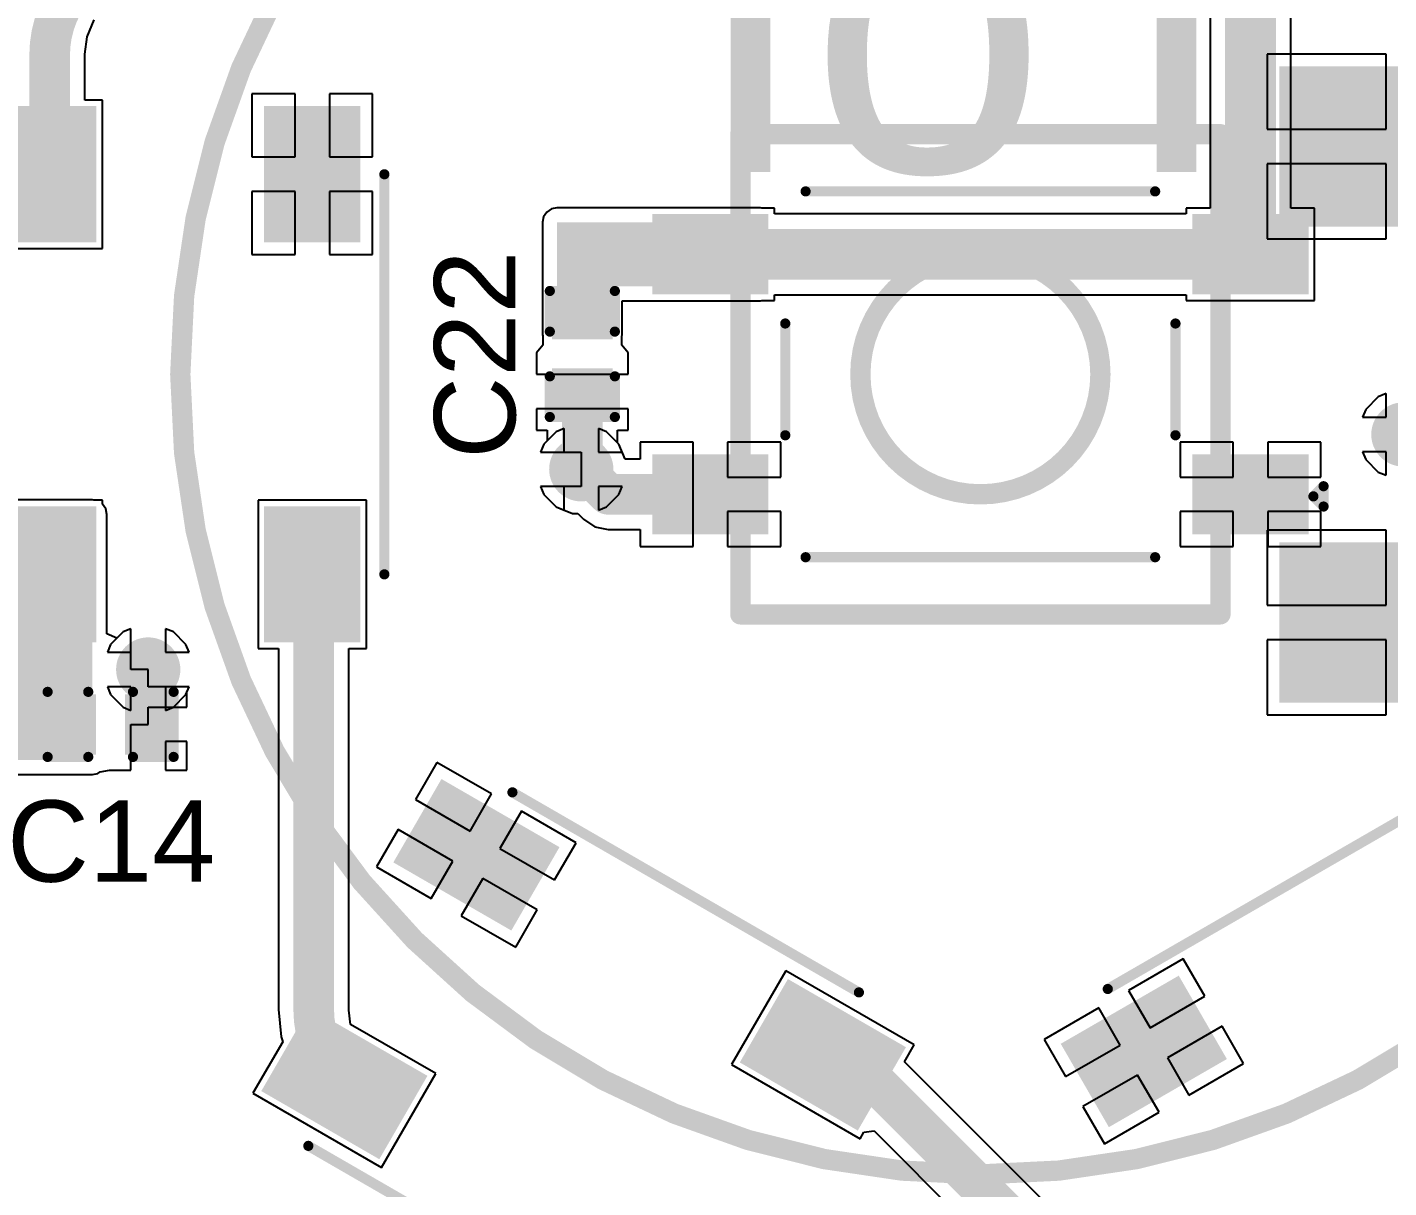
# Model space of a CAD drawing. Header units: millimetres. Extents: x -0.2 to 3.71, y -0.88 to 2.79.
# Drawn here: x 1.106 to 1.776, y 0.584 to 1.155 of the extents above; entities that cross this region are included whole.
import ezdxf

# ---------------------------------------------------------------- set-up
doc = ezdxf.new("R2010")
doc.units = ezdxf.units.MM
doc.header["$MEASUREMENT"] = 0
for name, color, linetype in [('BottomLayer', 5, 'Continuous'), ('BottomPaste', 16, 'Continuous'), ('BottomSolder', 6, 'Continuous'), ('Mechanical1', 6, 'Continuous'), ('TopLayer', 1, 'Continuous'), ('TopOverlay', 2, 'Continuous'), ('TopPaste', 8, 'Continuous'), ('TopSolder', 216, 'Continuous'), ('ViaHoleLayer', 16, 'Continuous')]:
    doc.layers.add(name, color=color, linetype=linetype)
doc.styles.add('Arial', font='', dxfattribs={"height": 0.2})
doc.styles.get('Arial').set_extended_font_data('Arial')

# ---------------------------------------------------------------- blocks, each defined once
blk = doc.blocks.new('C___0402_4')
at = {"layer": 'TopLayer'}
for points in [[(-0.0275, -0.0125), (-0.0275, 0.0125), (-0.0095, 0.0125), (-0.0095, -0.0125)], [(0.0095, -0.0125), (0.0095, 0.0125), (0.0275, 0.0125), (0.0275, -0.0125)]]:
    blk.add_hatch(color=1, dxfattribs=at).paths.add_polyline_path(points)
at = {"layer": 'TopPaste'}
for points in [[(-0.0275, -0.0125), (-0.0275, 0.0125), (-0.0095, 0.0125), (-0.0095, -0.0125)], [(0.0095, -0.0125), (0.0095, 0.0125), (0.0275, 0.0125), (0.0275, -0.0125)]]:
    blk.add_hatch(color=8, dxfattribs=at).paths.add_polyline_path(points)
at = {"layer": 'TopSolder'}
for points in [[(-0.02986, -0.01486), (-0.02986, 0.01486), (-0.00714, 0.01486), (-0.00714, -0.01486)], [(0.00714, -0.01486), (0.00714, 0.01486), (0.02986, 0.01486), (0.02986, -0.01486)]]:
    blk.add_hatch(color=216, dxfattribs=at).paths.add_polyline_path(points)
at = {"layer": 'TopOverlay', "const_width": 0.005}
for points in [[(-0.031, 0.016), (-0.011, 0.016)], [(-0.031, 0.016), (-0.031, -0.016)], [(0.011, 0.016), (0.031, 0.016)], [(0.031, 0.016), (0.031, -0.016)], [(-0.031, -0.016), (-0.011, -0.016)], [(0.011, -0.016), (0.031, -0.016)]]:
    blk.add_lwpolyline(points, dxfattribs=at)
at = {"layer": 'TopOverlay', "const_width": 0.0025}
for points in [[(-0.03225, 0.016, 1), (-0.02975, 0.016, 1)], [(-0.03225, 0.016, 1), (-0.02975, 0.016, 1)], [(-0.01225, 0.016, 1), (-0.00975, 0.016, 1)], [(0.00975, 0.016, 1), (0.01225, 0.016, 1)], [(0.02975, 0.016, 1), (0.03225, 0.016, 1)], [(0.02975, 0.016, 1), (0.03225, 0.016, 1)], [(-0.03225, -0.016, 1), (-0.02975, -0.016, 1)], [(-0.03225, -0.016, 1), (-0.02975, -0.016, 1)], [(-0.01225, -0.016, 1), (-0.00975, -0.016, 1)], [(0.00975, -0.016, 1), (0.01225, -0.016, 1)], [(0.02975, -0.016, 1), (0.03225, -0.016, 1)], [(0.02975, -0.016, 1), (0.03225, -0.016, 1)]]:
    blk.add_lwpolyline(points, format="xyb", close=True, dxfattribs=at)
blk = doc.blocks.new('GT_TC074E_H080_L1_12')
at = {"layer": 'TopLayer'}
for points in [[(-0.15748, 0.0748), (-0.10827, 0.0748), (-0.10827, 0.04331), (-0.15748, 0.04331)], [(0.10827, 0.0748), (0.15748, 0.0748), (0.15748, 0.04331), (0.10827, 0.04331)], [(-0.15748, -0.04331), (-0.10827, -0.04331), (-0.10827, -0.0748), (-0.15748, -0.0748)], [(0.10827, -0.04331), (0.15748, -0.04331), (0.15748, -0.0748), (0.10827, -0.0748)]]:
    blk.add_hatch(color=1, dxfattribs=at).paths.add_polyline_path(points)
at = {"layer": 'TopPaste'}
for points in [[(-0.15748, 0.0748), (-0.10827, 0.0748), (-0.10827, 0.04331), (-0.15748, 0.04331)], [(0.10827, 0.0748), (0.15748, 0.0748), (0.15748, 0.04331), (0.10827, 0.04331)], [(-0.15748, -0.04331), (-0.10827, -0.04331), (-0.10827, -0.0748), (-0.15748, -0.0748)], [(0.10827, -0.04331), (0.15748, -0.04331), (0.15748, -0.0748), (0.10827, -0.0748)]]:
    blk.add_hatch(color=8, dxfattribs=at).paths.add_polyline_path(points)
at = {"layer": 'TopSolder'}
for points in [[(-0.16148, 0.0788), (-0.10427, 0.0788), (-0.10427, 0.03931), (-0.16148, 0.03931)], [(0.10427, 0.0788), (0.16148, 0.0788), (0.16148, 0.03931), (0.10427, 0.03931)], [(-0.16148, -0.03931), (-0.10427, -0.03931), (-0.10427, -0.0788), (-0.16148, -0.0788)], [(0.10427, -0.03931), (0.16148, -0.03931), (0.16148, -0.0788), (0.10427, -0.0788)]]:
    blk.add_hatch(color=216, dxfattribs=at).paths.add_polyline_path(points)
at = {"layer": 'TopOverlay', "const_width": 0.005}
for points in [[(0.086, 0.09), (-0.086, 0.09)], [(-0.16887, 0.06506), (-0.16887, 0.05506)], [(-0.16387, 0.06006), (-0.16887, 0.06506)], [(-0.16387, 0.06006), (-0.16887, 0.05506)], [(-0.096, 0.03), (-0.096, -0.025)], [(0.096, 0.03), (0.096, -0.025)], [(0.086, -0.09), (-0.086, -0.09)]]:
    blk.add_lwpolyline(points, dxfattribs=at)
at = {"layer": 'TopOverlay', "const_width": 0.0025}
for points in [[(-0.08725, 0.09, 1), (-0.08475, 0.09, 1)], [(0.08475, 0.09, 1), (0.08725, 0.09, 1)], [(-0.17012, 0.06506, 1), (-0.16762, 0.06506, 1)], [(-0.17012, 0.06506, 1), (-0.16762, 0.06506, 1)], [(-0.16512, 0.06006, 1), (-0.16262, 0.06006, 1)], [(-0.16512, 0.06006, 1), (-0.16262, 0.06006, 1)], [(-0.17012, 0.05506, 1), (-0.16762, 0.05506, 1)], [(-0.17012, 0.05506, 1), (-0.16762, 0.05506, 1)], [(-0.09725, 0.03, 1), (-0.09475, 0.03, 1)], [(0.09475, 0.03, 1), (0.09725, 0.03, 1)], [(-0.09725, -0.025, 1), (-0.09475, -0.025, 1)], [(0.09475, -0.025, 1), (0.09725, -0.025, 1)], [(-0.08725, -0.09, 1), (-0.08475, -0.09, 1)], [(0.08475, -0.09, 1), (0.08725, -0.09, 1)]]:
    blk.add_lwpolyline(points, format="xyb", close=True, dxfattribs=at)
blk = doc.blocks.new('WS2812B_XF02_W_29')
at = {"layer": 'TopLayer'}
for points in [[(-0.12795, 0.08465), (-0.0689, 0.08465), (-0.0689, 0.04528), (-0.12795, 0.04528)], [(0.12795, 0.04528), (0.0689, 0.04528), (0.0689, 0.08465), (0.12795, 0.08465)], [(-0.12795, -0.04528), (-0.0689, -0.04528), (-0.0689, -0.08465), (-0.12795, -0.08465)], [(0.0689, -0.04528), (0.12795, -0.04528), (0.12795, -0.08465), (0.0689, -0.08465)]]:
    blk.add_hatch(color=1, dxfattribs=at).paths.add_polyline_path(points)
at = {"layer": 'TopPaste'}
for points in [[(-0.12795, 0.08465), (-0.0689, 0.08465), (-0.0689, 0.04528), (-0.12795, 0.04528)], [(0.12795, 0.04528), (0.0689, 0.04528), (0.0689, 0.08465), (0.12795, 0.08465)], [(-0.12795, -0.04528), (-0.0689, -0.04528), (-0.0689, -0.08465), (-0.12795, -0.08465)], [(0.0689, -0.04528), (0.12795, -0.04528), (0.12795, -0.08465), (0.0689, -0.08465)]]:
    blk.add_hatch(color=8, dxfattribs=at).paths.add_polyline_path(points)
at = {"layer": 'TopSolder'}
for points in [[(-0.13195, 0.08865), (-0.0649, 0.08865), (-0.0649, 0.04128), (-0.13195, 0.04128)], [(0.13195, 0.04128), (0.0649, 0.04128), (0.0649, 0.08865), (0.13195, 0.08865)], [(-0.13195, -0.04128), (-0.0649, -0.04128), (-0.0649, -0.08865), (-0.13195, -0.08865)], [(0.0649, -0.04128), (0.13195, -0.04128), (0.13195, -0.08865), (0.0649, -0.08865)]]:
    blk.add_hatch(color=216, dxfattribs=at).paths.add_polyline_path(points)
at = {"layer": 'TopOverlay'}
for points, const_width in [([(0.09843, 0.10043), (-0.09843, 0.10043)], 0.005), ([(-0.135, 0.066), (-0.14, 0.071)], 0.01), ([(-0.14, 0.061), (-0.14, 0.071)], 0.01), ([(-0.135, 0.066), (-0.14, 0.061)], 0.01), ([(0.09843, -0.10043), (-0.09843, -0.10043)], 0.005)]:
    blk.add_lwpolyline(points, dxfattribs=dict(at, const_width=const_width))
for points, const_width in [([(-0.09968, 0.10043, 1), (-0.09718, 0.10043, 1)], 0.0025), ([(0.09718, 0.10043, 1), (0.09968, 0.10043, 1)], 0.0025), ([(-0.1425, 0.071, 1), (-0.1375, 0.071, 1)], 0.005), ([(-0.1425, 0.071, 1), (-0.1375, 0.071, 1)], 0.005), ([(-0.1375, 0.066, 1), (-0.1325, 0.066, 1)], 0.005), ([(-0.1375, 0.066, 1), (-0.1325, 0.066, 1)], 0.005), ([(-0.1425, 0.061, 1), (-0.1375, 0.061, 1)], 0.005), ([(-0.1425, 0.061, 1), (-0.1375, 0.061, 1)], 0.005), ([(-0.09968, -0.10043, 1), (-0.09718, -0.10043, 1)], 0.0025), ([(0.09718, -0.10043, 1), (0.09968, -0.10043, 1)], 0.0025)]:
    blk.add_lwpolyline(points, format="xyb", close=True, dxfattribs=dict(at, const_width=const_width))
blk = doc.blocks.new('WS2812B_XF02_W_30')
at = {"layer": 'TopLayer'}
for points in [[(-0.12795, 0.08465), (-0.0689, 0.08465), (-0.0689, 0.04528), (-0.12795, 0.04528)], [(0.12795, 0.04528), (0.0689, 0.04528), (0.0689, 0.08465), (0.12795, 0.08465)], [(-0.12795, -0.04528), (-0.0689, -0.04528), (-0.0689, -0.08465), (-0.12795, -0.08465)], [(0.0689, -0.04528), (0.12795, -0.04528), (0.12795, -0.08465), (0.0689, -0.08465)]]:
    blk.add_hatch(color=1, dxfattribs=at).paths.add_polyline_path(points)
at = {"layer": 'TopPaste'}
for points in [[(-0.12795, 0.08465), (-0.0689, 0.08465), (-0.0689, 0.04528), (-0.12795, 0.04528)], [(0.12795, 0.04528), (0.0689, 0.04528), (0.0689, 0.08465), (0.12795, 0.08465)], [(-0.12795, -0.04528), (-0.0689, -0.04528), (-0.0689, -0.08465), (-0.12795, -0.08465)], [(0.0689, -0.04528), (0.12795, -0.04528), (0.12795, -0.08465), (0.0689, -0.08465)]]:
    blk.add_hatch(color=8, dxfattribs=at).paths.add_polyline_path(points)
at = {"layer": 'TopSolder'}
for points in [[(-0.13195, 0.08865), (-0.0649, 0.08865), (-0.0649, 0.04128), (-0.13195, 0.04128)], [(0.13195, 0.04128), (0.0649, 0.04128), (0.0649, 0.08865), (0.13195, 0.08865)], [(-0.13195, -0.04128), (-0.0649, -0.04128), (-0.0649, -0.08865), (-0.13195, -0.08865)], [(0.0649, -0.04128), (0.13195, -0.04128), (0.13195, -0.08865), (0.0649, -0.08865)]]:
    blk.add_hatch(color=216, dxfattribs=at).paths.add_polyline_path(points)
at = {"layer": 'TopOverlay'}
for points, const_width in [([(0.09843, 0.10043), (-0.09843, 0.10043)], 0.005), ([(-0.14, 0.071), (-0.14, 0.061)], 0.01), ([(-0.135, 0.066), (-0.14, 0.071)], 0.01), ([(-0.135, 0.066), (-0.14, 0.061)], 0.01), ([(0.09843, -0.10043), (-0.09843, -0.10043)], 0.005)]:
    blk.add_lwpolyline(points, dxfattribs=dict(at, const_width=const_width))
for points, const_width in [([(-0.09968, 0.10043, 1), (-0.09718, 0.10043, 1)], 0.0025), ([(0.09718, 0.10043, 1), (0.09968, 0.10043, 1)], 0.0025), ([(-0.1425, 0.071, 1), (-0.1375, 0.071, 1)], 0.005), ([(-0.1425, 0.071, 1), (-0.1375, 0.071, 1)], 0.005), ([(-0.1375, 0.066, 1), (-0.1325, 0.066, 1)], 0.005), ([(-0.1375, 0.066, 1), (-0.1325, 0.066, 1)], 0.005), ([(-0.1425, 0.061, 1), (-0.1375, 0.061, 1)], 0.005), ([(-0.1425, 0.061, 1), (-0.1375, 0.061, 1)], 0.005), ([(-0.09968, -0.10043, 1), (-0.09718, -0.10043, 1)], 0.0025), ([(0.09718, -0.10043, 1), (0.09968, -0.10043, 1)], 0.0025)]:
    blk.add_lwpolyline(points, format="xyb", close=True, dxfattribs=dict(at, const_width=const_width))
blk = doc.blocks.new('WS2812B_XF02_W_31')
at = {"layer": 'TopLayer'}
for points in [[(-0.12795, 0.08465), (-0.0689, 0.08465), (-0.0689, 0.04528), (-0.12795, 0.04528)], [(0.12795, 0.04528), (0.0689, 0.04528), (0.0689, 0.08465), (0.12795, 0.08465)], [(-0.12795, -0.04528), (-0.0689, -0.04528), (-0.0689, -0.08465), (-0.12795, -0.08465)], [(0.0689, -0.04528), (0.12795, -0.04528), (0.12795, -0.08465), (0.0689, -0.08465)]]:
    blk.add_hatch(color=1, dxfattribs=at).paths.add_polyline_path(points)
at = {"layer": 'TopPaste'}
for points in [[(-0.12795, 0.08465), (-0.0689, 0.08465), (-0.0689, 0.04528), (-0.12795, 0.04528)], [(0.12795, 0.04528), (0.0689, 0.04528), (0.0689, 0.08465), (0.12795, 0.08465)], [(-0.12795, -0.04528), (-0.0689, -0.04528), (-0.0689, -0.08465), (-0.12795, -0.08465)], [(0.0689, -0.04528), (0.12795, -0.04528), (0.12795, -0.08465), (0.0689, -0.08465)]]:
    blk.add_hatch(color=8, dxfattribs=at).paths.add_polyline_path(points)
at = {"layer": 'TopSolder'}
for points in [[(-0.13195, 0.08865), (-0.0649, 0.08865), (-0.0649, 0.04128), (-0.13195, 0.04128)], [(0.13195, 0.04128), (0.0649, 0.04128), (0.0649, 0.08865), (0.13195, 0.08865)], [(-0.13195, -0.04128), (-0.0649, -0.04128), (-0.0649, -0.08865), (-0.13195, -0.08865)], [(0.0649, -0.04128), (0.13195, -0.04128), (0.13195, -0.08865), (0.0649, -0.08865)]]:
    blk.add_hatch(color=216, dxfattribs=at).paths.add_polyline_path(points)
at = {"layer": 'TopOverlay'}
for points, const_width in [([(-0.09843, 0.10043), (0.09843, 0.10043)], 0.005), ([(-0.14, 0.071), (-0.135, 0.066)], 0.01), ([(-0.14, 0.071), (-0.14, 0.061)], 0.01), ([(-0.135, 0.066), (-0.14, 0.061)], 0.01), ([(-0.09843, -0.10043), (0.09843, -0.10043)], 0.005)]:
    blk.add_lwpolyline(points, dxfattribs=dict(at, const_width=const_width))
for points, const_width in [([(-0.09968, 0.10043, 1), (-0.09718, 0.10043, 1)], 0.0025), ([(0.09718, 0.10043, 1), (0.09968, 0.10043, 1)], 0.0025), ([(-0.1425, 0.071, 1), (-0.1375, 0.071, 1)], 0.005), ([(-0.1425, 0.071, 1), (-0.1375, 0.071, 1)], 0.005), ([(-0.1375, 0.066, 1), (-0.1325, 0.066, 1)], 0.005), ([(-0.1375, 0.066, 1), (-0.1325, 0.066, 1)], 0.005), ([(-0.1425, 0.061, 1), (-0.1375, 0.061, 1)], 0.005), ([(-0.1425, 0.061, 1), (-0.1375, 0.061, 1)], 0.005), ([(-0.09968, -0.10043, 1), (-0.09718, -0.10043, 1)], 0.0025), ([(0.09718, -0.10043, 1), (0.09968, -0.10043, 1)], 0.0025)]:
    blk.add_lwpolyline(points, format="xyb", close=True, dxfattribs=dict(at, const_width=const_width))
blk = doc.blocks.new('1_25_2PWB_B_36')
at = {"layer": 'BottomLayer'}
for points in [[(-0.15256, 0.10728), (-0.08169, 0.10728), (-0.08169, -0.00689), (-0.15256, -0.00689)], [(0.15256, -0.00689), (0.08169, -0.00689), (0.08169, 0.10728), (0.15256, 0.10728)], [(-0.04035, -0.01476), (-0.00886, -0.01476), (-0.00886, -0.08563), (-0.04035, -0.08563)], [(0.00886, -0.01476), (0.04035, -0.01476), (0.04035, -0.08563), (0.00886, -0.08563)]]:
    blk.add_hatch(color=5, dxfattribs=at).paths.add_polyline_path(points)
at = {"layer": 'BottomPaste'}
for points in [[(-0.15256, 0.10728), (-0.08169, 0.10728), (-0.08169, -0.00689), (-0.15256, -0.00689)], [(0.15256, -0.00689), (0.08169, -0.00689), (0.08169, 0.10728), (0.15256, 0.10728)], [(-0.04035, -0.01476), (-0.00886, -0.01476), (-0.00886, -0.08563), (-0.04035, -0.08563)], [(0.00886, -0.01476), (0.04035, -0.01476), (0.04035, -0.08563), (0.00886, -0.08563)]]:
    blk.add_hatch(color=16, dxfattribs=at).paths.add_polyline_path(points)
at = {"layer": 'BottomSolder'}
for points in [[(-0.15656, 0.11128), (-0.07769, 0.11128), (-0.07769, -0.01089), (-0.15656, -0.01089)], [(0.15656, -0.01089), (0.07769, -0.01089), (0.07769, 0.11128), (0.15656, 0.11128)], [(-0.04435, -0.01076), (-0.00486, -0.01076), (-0.00486, -0.08963), (-0.04435, -0.08963)], [(0.00486, -0.01076), (0.04435, -0.01076), (0.04435, -0.08963), (0.00486, -0.08963)]]:
    blk.add_hatch(color=6, dxfattribs=at).paths.add_polyline_path(points)
blk = doc.blocks.new('C___0402_48')
at = {"layer": 'TopLayer'}
for points in [[(-0.0275, -0.0125), (-0.0275, 0.0125), (-0.0095, 0.0125), (-0.0095, -0.0125)], [(0.0095, -0.0125), (0.0095, 0.0125), (0.0275, 0.0125), (0.0275, -0.0125)]]:
    blk.add_hatch(color=1, dxfattribs=at).paths.add_polyline_path(points)
at = {"layer": 'TopPaste'}
for points in [[(-0.0275, -0.0125), (-0.0275, 0.0125), (-0.0095, 0.0125), (-0.0095, -0.0125)], [(0.0095, -0.0125), (0.0095, 0.0125), (0.0275, 0.0125), (0.0275, -0.0125)]]:
    blk.add_hatch(color=8, dxfattribs=at).paths.add_polyline_path(points)
at = {"layer": 'TopSolder'}
for points in [[(-0.02986, -0.01486), (-0.02986, 0.01486), (-0.00714, 0.01486), (-0.00714, -0.01486)], [(0.00714, -0.01486), (0.00714, 0.01486), (0.02986, 0.01486), (0.02986, -0.01486)]]:
    blk.add_hatch(color=216, dxfattribs=at).paths.add_polyline_path(points)
at = {"layer": 'TopOverlay', "const_width": 0.005}
for points in [[(-0.031, 0.016), (-0.031, -0.016)], [(-0.011, 0.016), (-0.031, 0.016)], [(0.031, 0.016), (0.011, 0.016)], [(0.031, 0.016), (0.031, -0.016)], [(-0.011, -0.016), (-0.031, -0.016)], [(0.031, -0.016), (0.011, -0.016)]]:
    blk.add_lwpolyline(points, dxfattribs=at)
at = {"layer": 'TopOverlay', "const_width": 0.0025}
for points in [[(-0.03225, 0.016, 1), (-0.02975, 0.016, 1)], [(-0.03225, 0.016, 1), (-0.02975, 0.016, 1)], [(-0.01225, 0.016, 1), (-0.00975, 0.016, 1)], [(0.00975, 0.016, 1), (0.01225, 0.016, 1)], [(0.02975, 0.016, 1), (0.03225, 0.016, 1)], [(0.02975, 0.016, 1), (0.03225, 0.016, 1)], [(-0.03225, -0.016, 1), (-0.02975, -0.016, 1)], [(-0.03225, -0.016, 1), (-0.02975, -0.016, 1)], [(-0.01225, -0.016, 1), (-0.00975, -0.016, 1)], [(0.00975, -0.016, 1), (0.01225, -0.016, 1)], [(0.02975, -0.016, 1), (0.03225, -0.016, 1)], [(0.02975, -0.016, 1), (0.03225, -0.016, 1)]]:
    blk.add_lwpolyline(points, format="xyb", close=True, dxfattribs=at)

msp = doc.modelspace()

# ---------------------------------------------------------------- hatches: boundary and pattern name
at = {"layer": 'BottomLayer'}
h = msp.add_hatch(color=5, dxfattribs=at)
edge = h.paths.add_edge_path()
edge.add_arc((1.78295, 0.95465), 0.01181, 0, 360)
h = msp.add_hatch(color=5, dxfattribs=at)
edge = h.paths.add_edge_path()
edge.add_arc((1.37842, 0.93752), 0.01181, 0, 360)
h = msp.add_hatch(color=5, dxfattribs=at)
edge = h.paths.add_edge_path()
edge.add_arc((1.16533, 0.839), 0.01181, 0, 360)
at = {"layer": 'BottomSolder'}
h = msp.add_hatch(color=6, dxfattribs=at)
edge = h.paths.add_edge_path()
edge.add_arc((1.78295, 0.95465), 0.01581, 0, 360)
h = msp.add_hatch(color=6, dxfattribs=at)
edge = h.paths.add_edge_path()
edge.add_arc((1.37842, 0.93752), 0.01581, 0, 360)
h = msp.add_hatch(color=6, dxfattribs=at)
edge = h.paths.add_edge_path()
edge.add_arc((1.16533, 0.839), 0.01581, 0, 360)
at = {"layer": 'TopLayer'}
for points in [[(1.36645, 1.02756), (1.46654, 1.02756), (1.46654, 1.05906), (1.36645, 1.05906)], [(1.36645, 1.00375), (1.39145, 1.00375), (1.39145, 1.05906), (1.36645, 1.05906)], [(0.953, 0.7945), (1.13783, 0.7945), (1.13783, 0.91535), (0.953, 0.91535)]]:
    msp.add_hatch(color=1, dxfattribs=at).paths.add_polyline_path(points)
h = msp.add_hatch(color=1, dxfattribs=at)
edge = h.paths.add_edge_path()
edge.add_arc((1.78295, 0.95465), 0.01181, 0, 360)
h = msp.add_hatch(color=1, dxfattribs=at)
edge = h.paths.add_edge_path()
edge.add_arc((1.37842, 0.93752), 0.01181, 0, 360)
h = msp.add_hatch(color=1, dxfattribs=at)
edge = h.paths.add_edge_path()
edge.add_arc((1.16533, 0.839), 0.01181, 0, 360)
at = {"layer": 'TopSolder'}
h = msp.add_hatch(color=216, dxfattribs=at)
edge = h.paths.add_edge_path()
edge.add_arc((1.78295, 0.95465), 0.01581, 0, 360)
h = msp.add_hatch(color=216, dxfattribs=at)
edge = h.paths.add_edge_path()
edge.add_arc((1.37842, 0.93752), 0.01581, 0, 360)
h = msp.add_hatch(color=216, dxfattribs=at)
edge = h.paths.add_edge_path()
edge.add_arc((1.16533, 0.839), 0.01581, 0, 360)
at = {"layer": 'ViaHoleLayer'}
h = msp.add_hatch(color=16, dxfattribs=at)
edge = h.paths.add_edge_path()
edge.add_arc((1.37842, 0.93752), 0.00591, 0, 360)
h = msp.add_hatch(color=16, dxfattribs=at)
edge = h.paths.add_edge_path()
edge.add_arc((1.16533, 0.839), 0.00591, 0, 360)

# ---------------------------------------------------------------- linework, layer by layer
at = {"layer": 'BottomLayer'}
for p, q in [((1.77445, 1.14181), (1.71587, 1.14181)), ((1.71587, 1.14181), (1.71587, 1.10488)), ((1.77445, 1.10488), (1.77445, 1.14181)), ((1.71587, 1.10488), (1.77445, 1.10488)), ((1.77445, 1.08788), (1.71587, 1.08788)), ((1.71587, 1.08788), (1.71587, 1.05095)), ((1.77445, 1.05095), (1.77445, 1.08788)), ((1.71587, 1.05095), (1.77445, 1.05095)), ((1.7706, 0.97314), (1.76446, 0.967)), ((1.77445, 0.97473), (1.7706, 0.97314)), ((1.77445, 0.96315), (1.77445, 0.97473)), ((1.76446, 0.967), (1.76287, 0.96315)), ((1.76287, 0.96315), (1.77445, 0.96315)), ((1.36607, 0.95601), (1.35993, 0.94988)), ((1.36992, 0.95761), (1.36607, 0.95601)), ((1.36992, 0.94602), (1.36992, 0.95761)), ((1.39078, 0.95601), (1.38692, 0.95761)), ((1.38692, 0.95761), (1.38692, 0.94602)), ((1.39691, 0.94988), (1.39078, 0.95601)), ((1.35993, 0.94988), (1.35833, 0.94602)), ((1.35833, 0.94602), (1.36992, 0.94602)), ((1.38692, 0.94602), (1.39851, 0.94602)), ((1.39851, 0.94602), (1.39691, 0.94988)), ((1.77445, 0.94615), (1.76287, 0.94615)), ((1.76287, 0.94615), (1.76446, 0.94229)), ((1.77445, 0.93456), (1.77445, 0.94615)), ((1.76446, 0.94229), (1.7706, 0.93616)), ((1.7706, 0.93616), (1.77445, 0.93456)), ((1.36992, 0.92902), (1.35833, 0.92902)), ((1.35833, 0.92902), (1.35993, 0.92517)), ((1.35993, 0.92517), (1.36607, 0.91903)), ((1.36992, 0.91743), (1.36992, 0.92902)), ((1.39851, 0.92902), (1.38692, 0.92902)), ((1.38692, 0.92902), (1.38692, 0.91743)), ((1.39078, 0.91903), (1.39691, 0.92517)), ((1.39691, 0.92517), (1.39851, 0.92902)), ((1.36607, 0.91903), (1.36992, 0.91743)), ((1.38692, 0.91743), (1.39078, 0.91903)), ((1.77445, 0.90756), (1.71587, 0.90756)), ((1.71587, 0.90756), (1.71587, 0.87063)), ((1.77445, 0.87063), (1.77445, 0.90756)), ((1.71587, 0.87063), (1.77445, 0.87063)), ((1.15683, 0.85909), (1.15298, 0.85749)), ((1.15683, 0.8475), (1.15683, 0.85909)), ((1.17769, 0.85749), (1.17383, 0.85909)), ((1.17383, 0.85909), (1.17383, 0.8475)), ((1.14684, 0.85135), (1.14524, 0.8475)), ((1.15298, 0.85749), (1.14684, 0.85135)), ((1.18382, 0.85135), (1.17769, 0.85749)), ((1.18542, 0.8475), (1.18382, 0.85135)), ((1.77445, 0.85363), (1.71587, 0.85363)), ((1.71587, 0.85363), (1.71587, 0.81669)), ((1.77445, 0.81669), (1.77445, 0.85363)), ((1.14524, 0.8475), (1.15683, 0.8475)), ((1.17383, 0.8475), (1.18542, 0.8475)), ((1.15683, 0.8305), (1.14524, 0.8305)), ((1.14524, 0.8305), (1.14684, 0.82665)), ((1.14684, 0.82665), (1.15298, 0.82051)), ((1.15683, 0.81891), (1.15683, 0.8305)), ((1.18542, 0.8305), (1.17383, 0.8305)), ((1.17383, 0.8305), (1.17383, 0.81891)), ((1.17769, 0.82051), (1.18382, 0.82665)), ((1.18382, 0.82665), (1.18542, 0.8305)), ((1.15298, 0.82051), (1.15683, 0.81891)), ((1.17383, 0.81891), (1.17769, 0.82051)), ((1.71587, 0.81669), (1.77445, 0.81669))]:
    msp.add_line(p, q, dxfattribs=at)
at = {"layer": 'Mechanical1'}
for points, const_width in [([(1.9685, 0.98425, 1), (1.1811, 0.98425, 1)], 0.01), ([(1.45419, 1.10236, 1), (1.45919, 1.10236, 1)], 0.005), ([(1.45419, 1.10236, 1), (1.45919, 1.10236, 1)], 0.005), ([(1.69041, 1.10236, 1), (1.69541, 1.10236, 1)], 0.005), ([(1.69041, 1.10236, 1), (1.69541, 1.10236, 1)], 0.005), ([(1.1786, 0.98425, 1), (1.1836, 0.98425, 1)], 0.005), ([(1.51325, 0.98425, 1), (1.51825, 0.98425, 1)], 0.005), ([(1.51325, 0.98425, 1), (1.51825, 0.98425, 1)], 0.005), ([(1.63136, 0.98425, 1), (1.63636, 0.98425, 1)], 0.005), ([(1.63136, 0.98425, 1), (1.63636, 0.98425, 1)], 0.005), ([(1.45419, 0.86614, 1), (1.45919, 0.86614, 1)], 0.005), ([(1.45419, 0.86614, 1), (1.45919, 0.86614, 1)], 0.005), ([(1.69041, 0.86614, 1), (1.69541, 0.86614, 1)], 0.005), ([(1.69041, 0.86614, 1), (1.69541, 0.86614, 1)], 0.005)]:
    msp.add_lwpolyline(points, format="xyb", close=True, dxfattribs=dict(at, const_width=const_width))
at = {"layer": 'Mechanical1', "const_width": 0.01}
for points in [[(1.45669, 1.10236), (1.69291, 1.10236)], [(1.45669, 0.86614), (1.45669, 1.10236)], [(1.69291, 0.86614), (1.69291, 1.10236)], [(1.45669, 0.86614), (1.69291, 0.86614)]]:
    msp.add_lwpolyline(points, dxfattribs=at)
for points in [[(1.51575, 0.98425, -1), (1.63386, 0.98425)], [(1.63386, 0.98425, -1), (1.51575, 0.98425)]]:
    msp.add_lwpolyline(points, format="xyb", dxfattribs=at)
at = {"layer": 'TopLayer'}
for p, q in [((1.6878, 1.218), (1.6878, 1.06606)), ((1.72756, 1.06606), (1.72756, 1.218)), ((1.13521, 1.15033), (1.13867, 1.15867)), ((1.13409, 1.14177), (1.13521, 1.15033)), ((1.13416, 1.14138), (1.13409, 1.14177)), ((1.13416, 1.1192), (1.13416, 1.14138)), ((1.14283, 1.1192), (1.13416, 1.1192)), ((1.14283, 1.04615), (1.14283, 1.1192)), ((1.23756, 1.1222), (1.21638, 1.1222)), ((1.21638, 1.1222), (1.21638, 1.09118)), ((1.23756, 1.09118), (1.23756, 1.1222)), ((1.27575, 1.1222), (1.25456, 1.1222)), ((1.25456, 1.1222), (1.25456, 1.09118)), ((1.27575, 1.09118), (1.27575, 1.1222)), ((1.21638, 1.09118), (1.23756, 1.09118)), ((1.25456, 1.09118), (1.27575, 1.09118)), ((1.23756, 1.07418), (1.21638, 1.07418)), ((1.21638, 1.07418), (1.21638, 1.04315)), ((1.23756, 1.04315), (1.23756, 1.07418)), ((1.27575, 1.07418), (1.25456, 1.07418)), ((1.25456, 1.07418), (1.25456, 1.04315)), ((1.27575, 1.04315), (1.27575, 1.07418)), ((1.36372, 1.06565), (1.3614, 1.0641)), ((1.36645, 1.06619), (1.36372, 1.06565)), ((1.46654, 1.06619), (1.36645, 1.06619)), ((1.46723, 1.06606), (1.46654, 1.06619)), ((1.47354, 1.06606), (1.46723, 1.06606)), ((1.47354, 1.06319), (1.47354, 1.06606)), ((1.6878, 1.06606), (1.67607, 1.06606)), ((1.67607, 1.06606), (1.67607, 1.06319)), ((1.73928, 1.06606), (1.72756, 1.06606)), ((1.73928, 1.02056), (1.73928, 1.06606)), ((1.35986, 1.06179), (1.35931, 1.05906)), ((1.35931, 1.05906), (1.35931, 1.02756)), ((1.3614, 1.0641), (1.35986, 1.06179)), ((1.67607, 1.06319), (1.47354, 1.06319)), ((1.08946, 1.04615), (1.14283, 1.04615)), ((1.21638, 1.04315), (1.23756, 1.04315)), ((1.25456, 1.04315), (1.27575, 1.04315)), ((1.35931, 1.02756), (1.35931, 1.00375)), ((1.39859, 1.00375), (1.39859, 1.02042)), ((1.39859, 1.02042), (1.46654, 1.02042)), ((1.46654, 1.02042), (1.46723, 1.02056)), ((1.46723, 1.02056), (1.47354, 1.02056)), ((1.47354, 1.02056), (1.47354, 1.02343)), ((1.47354, 1.02343), (1.67607, 1.02343)), ((1.67607, 1.02343), (1.67607, 1.02056)), ((1.67607, 1.02056), (1.73928, 1.02056)), ((1.35944, 0.99851), (1.35644, 0.99475)), ((1.35931, 1.00375), (1.35944, 1.00313)), ((1.35944, 1.00313), (1.35944, 0.99851)), ((1.39844, 1.00299), (1.39859, 1.00375)), ((1.39844, 0.99851), (1.39844, 1.00299)), ((1.40144, 0.99475), (1.39844, 0.99851)), ((1.35644, 0.99475), (1.35644, 0.99299)), ((1.35644, 0.99299), (1.35644, 0.98425)), ((1.40144, 0.99299), (1.40144, 0.99475)), ((1.40144, 0.98425), (1.40144, 0.99299)), ((1.35644, 0.98425), (1.37894, 0.98425)), ((1.37894, 0.98425), (1.40144, 0.98425)), ((1.7706, 0.97314), (1.76446, 0.967)), ((1.77445, 0.97473), (1.7706, 0.97314)), ((1.77445, 0.96315), (1.77445, 0.97473)), ((1.37894, 0.96725), (1.35644, 0.96725)), ((1.35644, 0.96725), (1.35644, 0.95675)), ((1.40144, 0.96725), (1.37894, 0.96725)), ((1.40144, 0.95675), (1.40144, 0.96725)), ((1.76446, 0.967), (1.76287, 0.96315)), ((1.76287, 0.96315), (1.77445, 0.96315)), ((1.35644, 0.95675), (1.3616, 0.95675)), ((1.3616, 0.95155), (1.35993, 0.94988)), ((1.3616, 0.95675), (1.3616, 0.95155)), ((1.39627, 0.95052), (1.39627, 0.95675)), ((1.39627, 0.95675), (1.40144, 0.95675)), ((1.35993, 0.94988), (1.35833, 0.94602)), ((1.35833, 0.94602), (1.37842, 0.94602)), ((1.37842, 0.94602), (1.37842, 0.92902)), ((1.39691, 0.94988), (1.39627, 0.95052)), ((1.39995, 0.94253), (1.39691, 0.94988)), ((1.43343, 0.95094), (1.40732, 0.95094)), ((1.40732, 0.95094), (1.40732, 0.94253)), ((1.43343, 0.9252), (1.43343, 0.95094)), ((1.47654, 0.95094), (1.45043, 0.95094)), ((1.45043, 0.95094), (1.45043, 0.9337)), ((1.47654, 0.9337), (1.47654, 0.95094)), ((1.69918, 0.95094), (1.67307, 0.95094)), ((1.67307, 0.95094), (1.67307, 0.9337)), ((1.69918, 0.9337), (1.69918, 0.95094)), ((1.74228, 0.95094), (1.71618, 0.95094)), ((1.71618, 0.95094), (1.71618, 0.9337)), ((1.74228, 0.9337), (1.74228, 0.95094)), ((1.77445, 0.94615), (1.76287, 0.94615)), ((1.76287, 0.94615), (1.76446, 0.94229)), ((1.77445, 0.93456), (1.77445, 0.94615)), ((1.40732, 0.94253), (1.39995, 0.94253)), ((1.76446, 0.94229), (1.7706, 0.93616)), ((1.45043, 0.9337), (1.47654, 0.9337)), ((1.67307, 0.9337), (1.69918, 0.9337)), ((1.71618, 0.9337), (1.74228, 0.9337)), ((1.7706, 0.93616), (1.77445, 0.93456)), ((1.37842, 0.92902), (1.35833, 0.92902)), ((1.35833, 0.92902), (1.35993, 0.92517)), ((1.35993, 0.92517), (1.36607, 0.91903)), ((1.43343, 0.89945), (1.43343, 0.9252)), ((1.13783, 0.92249), (1.06014, 0.92249)), ((1.13852, 0.92235), (1.13783, 0.92249)), ((1.14283, 0.92235), (1.13852, 0.92235)), ((1.14283, 0.92043), (1.14283, 0.92235)), ((1.14287, 0.9204), (1.14283, 0.92043)), ((1.14442, 0.91809), (1.14287, 0.9204)), ((1.14496, 0.91535), (1.14442, 0.91809)), ((1.27275, 0.92235), (1.21938, 0.92235)), ((1.21938, 0.92235), (1.21938, 0.8493)), ((1.27275, 0.8493), (1.27275, 0.92235)), ((1.36607, 0.91903), (1.37408, 0.91571)), ((1.14496, 0.85655), (1.14496, 0.91535)), ((1.37408, 0.91571), (1.3767, 0.91571)), ((1.3767, 0.91571), (1.37947, 0.91294)), ((1.37947, 0.91294), (1.38509, 0.90918)), ((1.47654, 0.9167), (1.45043, 0.9167)), ((1.45043, 0.9167), (1.45043, 0.89945)), ((1.47654, 0.89945), (1.47654, 0.9167)), ((1.69918, 0.9167), (1.67307, 0.9167)), ((1.67307, 0.9167), (1.67307, 0.89945)), ((1.69918, 0.89945), (1.69918, 0.9167)), ((1.74228, 0.9167), (1.71618, 0.9167)), ((1.71618, 0.9167), (1.71618, 0.89945)), ((1.74228, 0.89945), (1.74228, 0.9167)), ((1.38509, 0.90918), (1.39172, 0.90786)), ((1.39172, 0.90786), (1.39172, 0.90786)), ((1.39172, 0.90786), (1.40732, 0.90786)), ((1.40732, 0.90786), (1.40732, 0.89945)), ((1.40732, 0.89945), (1.43343, 0.89945)), ((1.45043, 0.89945), (1.47654, 0.89945)), ((1.67307, 0.89945), (1.69918, 0.89945)), ((1.71618, 0.89945), (1.74228, 0.89945)), ((1.15683, 0.85909), (1.15298, 0.85749)), ((1.15683, 0.839), (1.15683, 0.85909)), ((1.17769, 0.85749), (1.17383, 0.85909)), ((1.17383, 0.85909), (1.17383, 0.8475)), ((1.14996, 0.85448), (1.14496, 0.85655)), ((1.15298, 0.85749), (1.14996, 0.85448)), ((1.18382, 0.85135), (1.17769, 0.85749)), ((1.18542, 0.8475), (1.18382, 0.85135)), ((1.17383, 0.8475), (1.18542, 0.8475)), ((1.21938, 0.8493), (1.22942, 0.8493)), ((1.22942, 0.8493), (1.22942, 0.67177)), ((1.26408, 0.67177), (1.26408, 0.8493)), ((1.26408, 0.8493), (1.27275, 0.8493)), ((1.16533, 0.839), (1.15683, 0.839)), ((1.16533, 0.8305), (1.16533, 0.839)), ((1.18542, 0.8305), (1.16533, 0.8305)), ((1.18433, 0.82788), (1.18542, 0.8305)), ((1.18433, 0.8205), (1.18433, 0.82788)), ((1.16533, 0.812), (1.16533, 0.8205)), ((1.16533, 0.8205), (1.18433, 0.8205)), ((1.15683, 0.7895), (1.15683, 0.812)), ((1.15683, 0.812), (1.16533, 0.812)), ((1.18433, 0.8035), (1.17383, 0.8035)), ((1.17383, 0.8035), (1.17383, 0.7895)), ((1.18433, 0.7895), (1.18433, 0.8035)), ((1.30742, 0.79331), (1.29682, 0.77497)), ((1.33429, 0.7778), (1.30742, 0.79331)), ((1.06014, 0.78736), (1.13783, 0.78736)), ((1.13783, 0.78736), (1.14056, 0.78791)), ((1.14056, 0.78791), (1.14168, 0.78866)), ((1.14168, 0.78866), (1.14633, 0.7895)), ((1.14633, 0.7895), (1.14633, 0.7895)), ((1.14633, 0.7895), (1.15683, 0.7895)), ((1.17383, 0.7895), (1.18433, 0.7895)), ((1.3237, 0.75945), (1.33429, 0.7778)), ((1.29682, 0.77497), (1.3237, 0.75945)), ((1.34901, 0.7693), (1.33842, 0.75095)), ((1.37588, 0.75379), (1.34901, 0.7693)), ((1.28832, 0.76024), (1.27773, 0.7419)), ((1.3152, 0.74473), (1.28832, 0.76024)), ((1.33842, 0.75095), (1.36529, 0.73544)), ((1.36529, 0.73544), (1.37588, 0.75379)), ((1.3046, 0.72638), (1.3152, 0.74473)), ((1.27773, 0.7419), (1.3046, 0.72638)), ((1.32992, 0.73623), (1.31933, 0.71788)), ((1.35679, 0.72072), (1.32992, 0.73623)), ((1.31933, 0.71788), (1.3462, 0.70237)), ((1.3462, 0.70237), (1.35679, 0.72072)), ((1.47899, 0.69079), (1.45231, 0.64457)), ((1.54226, 0.65426), (1.47899, 0.69079)), ((1.67461, 0.69656), (1.64774, 0.68105)), ((1.6852, 0.67821), (1.67461, 0.69656)), ((1.64774, 0.68105), (1.65833, 0.6627)), ((1.65833, 0.6627), (1.6852, 0.67821)), ((1.22942, 0.67177), (1.22942, 0.67175)), ((1.22942, 0.67175), (1.23074, 0.65833)), ((1.26401, 0.67139), (1.26408, 0.67177)), ((1.26493, 0.66436), (1.26401, 0.67139)), ((1.63302, 0.67255), (1.60615, 0.65703)), ((1.64361, 0.6542), (1.63302, 0.67255)), ((1.30682, 0.64017), (1.26493, 0.66436)), ((1.6937, 0.66349), (1.66683, 0.64798)), ((1.7043, 0.64514), (1.6937, 0.66349)), ((1.23074, 0.65833), (1.2315, 0.65583)), ((1.60615, 0.65703), (1.61674, 0.63869)), ((1.2315, 0.65583), (1.21687, 0.63048)), ((1.5375, 0.64601), (1.54226, 0.65426)), ((1.61674, 0.63869), (1.64361, 0.6542)), ((1.45231, 0.64457), (1.51558, 0.60804)), ((1.61501, 0.5685), (1.5375, 0.64601)), ((1.66683, 0.64798), (1.67743, 0.62963)), ((1.67743, 0.62963), (1.7043, 0.64514)), ((1.28014, 0.59395), (1.30682, 0.64017)), ((1.65211, 0.63948), (1.62524, 0.62396)), ((1.6627, 0.62113), (1.65211, 0.63948)), ((1.21687, 0.63048), (1.28014, 0.59395)), ((1.62524, 0.62396), (1.63583, 0.60562)), ((1.63583, 0.60562), (1.6627, 0.62113)), ((1.51558, 0.60804), (1.5175, 0.61138)), ((1.5175, 0.61138), (1.52246, 0.61203)), ((1.52246, 0.61203), (1.5905, 0.54399))]:
    msp.add_line(p, q, dxfattribs=at)
for points, const_width in [([(1.70768, 1.04331), (1.70768, 1.218)], 0.025), ([(1.11683, 1.08268), (1.11683, 1.14138)], 0.02), ([(1.44193, 1.04331), (1.70768, 1.04331)], 0.025), ([(1.37894, 0.93877), (1.37894, 0.97575)], 0.02), ([(1.37842, 0.93752), (1.3794, 0.93752)], 0.02), ([(1.3794, 0.93752), (1.39172, 0.9252)], 0.02), ([(1.39172, 0.9252), (1.44193, 0.9252)], 0.02), ([(1.24675, 0.67177), (1.24675, 0.88583)], 0.02), ([(1.16533, 0.8145), (1.16533, 0.839)], 0.02), ([(1.51828, 0.64072), (1.60275, 0.55625)], 0.02)]:
    msp.add_lwpolyline(points, dxfattribs=dict(at, const_width=const_width))
at = {"layer": 'TopLayer', "const_width": 0.02}
for points in [[(1.11683, 1.14138, -0.198912), (1.132, 1.178)], [(1.37894, 0.93877, -0.198912), (1.37842, 0.93752)], [(1.26185, 0.63533, -0.198912), (1.24675, 0.67177)], [(1.49728, 0.64942, -0.198912), (1.51828, 0.64072)]]:
    msp.add_lwpolyline(points, format="xyb", dxfattribs=at)
at = {"layer": 'TopLayer'}
for points, const_width in [([(1.11183, 1.14138, 1), (1.12183, 1.14138, 1)], 0.01), ([(1.11183, 1.14138, 1), (1.12183, 1.14138, 1)], 0.01), ([(1.11183, 1.08268, 1), (1.12183, 1.08268, 1)], 0.01), ([(1.43568, 1.04331, 1), (1.44818, 1.04331, 1)], 0.0125), ([(1.70143, 1.04331, 1), (1.71393, 1.04331, 1)], 0.0125), ([(1.70143, 1.04331, 1), (1.71393, 1.04331, 1)], 0.0125), ([(1.37394, 0.97575, 1), (1.38394, 0.97575, 1)], 0.01), ([(1.37342, 0.93752, 1), (1.38342, 0.93752, 1)], 0.01), ([(1.37342, 0.93752, 1), (1.38342, 0.93752, 1)], 0.01), ([(1.37394, 0.93877, 1), (1.38394, 0.93877, 1)], 0.01), ([(1.37394, 0.93877, 1), (1.38394, 0.93877, 1)], 0.01), ([(1.3744, 0.93752, 1), (1.3844, 0.93752, 1)], 0.01), ([(1.3744, 0.93752, 1), (1.3844, 0.93752, 1)], 0.01), ([(1.38672, 0.9252, 1), (1.39672, 0.9252, 1)], 0.01), ([(1.38672, 0.9252, 1), (1.39672, 0.9252, 1)], 0.01), ([(1.43693, 0.9252, 1), (1.44693, 0.9252, 1)], 0.01), ([(1.24175, 0.88583, 1), (1.25175, 0.88583, 1)], 0.01), ([(1.16033, 0.839, 1), (1.17033, 0.839, 1)], 0.01), ([(1.16033, 0.8145, 1), (1.17033, 0.8145, 1)], 0.01), ([(1.24175, 0.67177, 1), (1.25175, 0.67177, 1)], 0.01), ([(1.24175, 0.67177, 1), (1.25175, 0.67177, 1)], 0.01), ([(1.49228, 0.64942, 1), (1.50228, 0.64942, 1)], 0.01), ([(1.51328, 0.64072, 1), (1.52328, 0.64072, 1)], 0.01), ([(1.51328, 0.64072, 1), (1.52328, 0.64072, 1)], 0.01), ([(1.25685, 0.63533, 1), (1.26685, 0.63533, 1)], 0.01)]:
    msp.add_lwpolyline(points, format="xyb", close=True, dxfattribs=dict(at, const_width=const_width))

# ---------------------------------------------------------------- block references
for name, p, rotation in [('1_25_2PWB_B_36', (1.83315, 0.97925), 90), ('WS2812B_XF02_W_31', (1.1811, 0.98425), 90), ('GT_TC074E_H080_L1_12', (1.5748, 0.98425), 180), ('C___0402_4', (1.37894, 0.99425), 90), ('C___0402_48', (1.14683, 0.812), 180), ('WS2812B_XF02_W_29', (1.77294, 0.64404), 210), ('WS2812B_XF02_W_30', (1.37957, 0.64237), 150)]:
    msp.add_blockref(name, p, dxfattribs=dict(rotation=rotation))

# ---------------------------------------------------------------- texts
at = {"layer": 'TopOverlay', "style": 'Arial'}
for s, height, rotation, p in [('IoT', 0.15, 360, (1.4326, 1.08379)), ('C22', 0.04, 90, (1.34599, 0.94268))]:
    msp.add_text(s, height=height, rotation=rotation, dxfattribs=at).set_placement(p)
msp.add_text('C14', height=0.04, dxfattribs=at).set_placement((1.09585, 0.73459))

doc.saveas('drawing.dxf')
